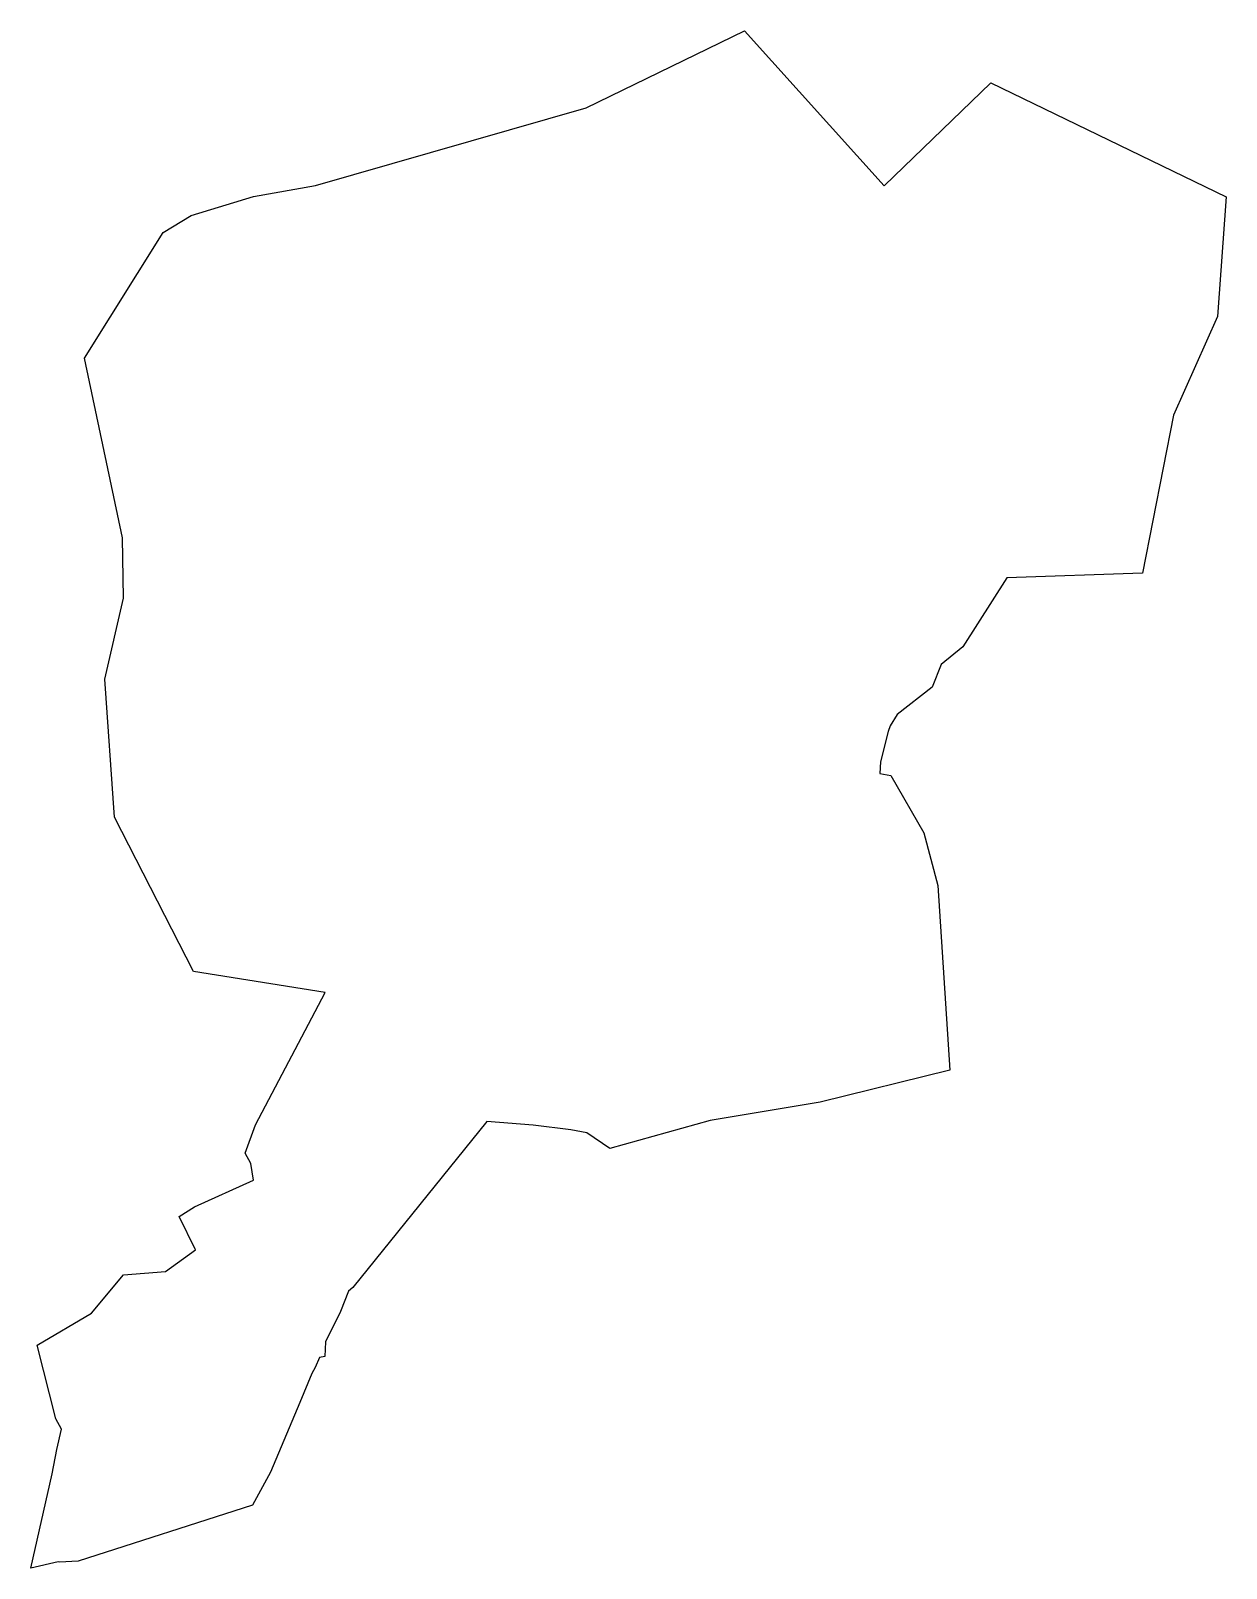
# Model space of a CAD drawing. Header units: metres. Extents: x 1097692 to 1098168, y 876669 to 877280.
import ezdxf

# ---------------------------------------------------------------- set-up
doc = ezdxf.new("R2010")
doc.units = ezdxf.units.M

msp = doc.modelspace()

# ---------------------------------------------------------------- linework, layer by layer
at = {"layer": 'Lindero'}
msp.add_lwpolyline([(1098054.3294, 877028.1536), (1098050.7993, 877019.0826), (1098036.8509, 877008.3116), (1098034.0852, 877003.8026), (1098033.295, 877001.4256), (1098030.2099, 876989.4178), (1098030.0158, 876984.7584), (1098034.3496, 876983.9818), (1098047.5185, 876961.2386), (1098053.0499, 876940.3104), (1098057.8651, 876866.8669), (1098006.2071, 876854.1489), (1097962.4958, 876846.7844), (1097922.6403, 876835.7259), (1097913.5241, 876841.906), (1097907.1972, 876843.1033), (1097892.167, 876844.9179), (1097873.7163, 876846.3466), (1097820.4943, 876780.3555), (1097818.685, 876778.9267), (1097815.6169, 876770.8459), (1097809.5986, 876758.8263), (1097809.3763, 876752.9819), (1097807.1559, 876752.6178), (1097805.5484, 876748.5963), (1097804.1091, 876746.1443), (1097799.4539, 876734.7006), (1097787.7669, 876707.0146), (1097780.5349, 876693.8586), (1097711.2219, 876671.5866), (1097703.8569, 876671.1726), (1097703.3119, 876671.3626), (1097692.4199, 876668.7586), (1097700.9389, 876706.3416), (1097702.7529, 876715.9686), (1097704.6179, 876724.0206), (1097702.3449, 876728.2346), (1097695.0029, 876757.4586), (1097716.6309, 876770.1846), (1097729.2599, 876785.4396), (1097745.9369, 876786.7086), (1097757.8689, 876795.4106), (1097751.3679, 876808.6956), (1097757.4919, 876812.4716), (1097780.9859, 876823.0136), (1097779.9439, 876829.7576), (1097777.7029, 876833.8366), (1097781.8039, 876845.0776), (1097809.4181, 876897.721), (1097757.0707, 876906.012), (1097725.7453, 876967.4915), (1097721.9087, 877022.3575), (1097729.3321, 877054.5117), (1097728.9132, 877078.508), (1097713.7357, 877149.9128), (1097745.0009, 877199.9477), (1097756.1441, 877206.6431), (1097781.008, 877214.2448), (1097805.6282, 877218.586), (1097913.2895, 877249.4574), (1097976.2051, 877280.1434), (1098031.743, 877218.4624), (1098074.184, 877259.4472), (1098167.7214, 877214.1097), (1098164.1806, 877166.5297), (1098146.6909, 877127.2473), (1098134.4792, 877064.4231), (1098080.5121, 877062.5386), (1098080.512, 877062.5385), (1098062.9586, 877035.1696)], close=True, dxfattribs=at)

doc.saveas('drawing.dxf')
